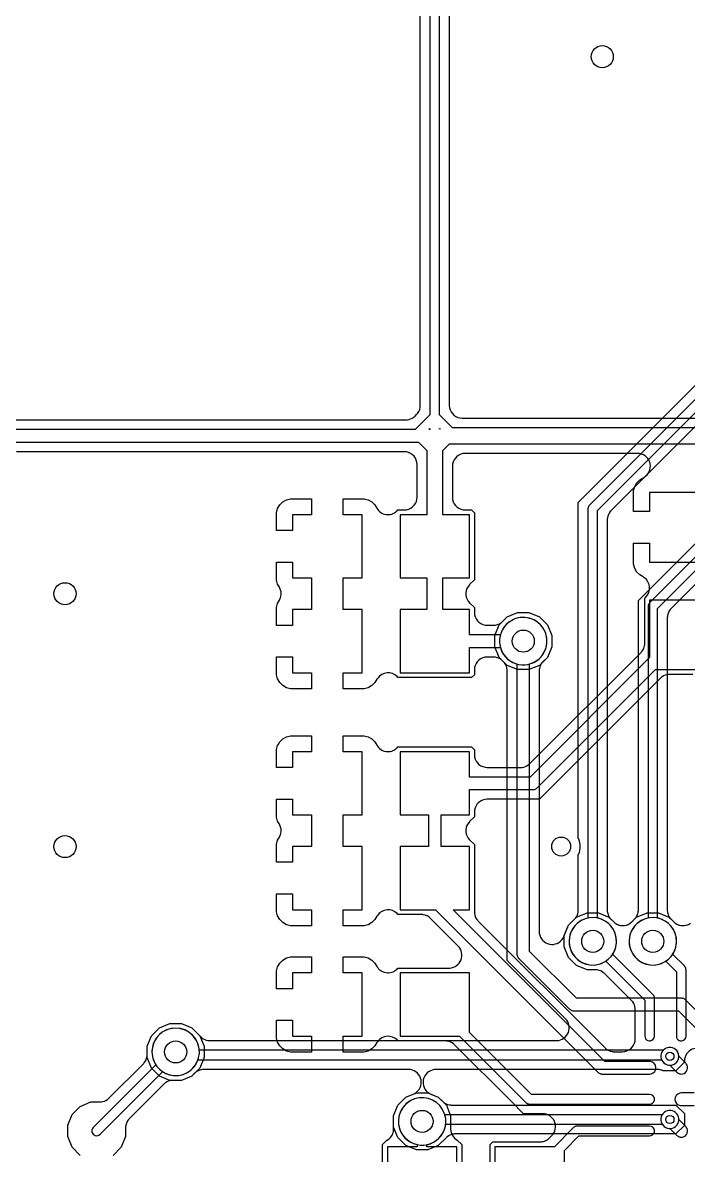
# Model space of a CAD drawing. Header units: millimetres. Extents: x 0 to 70, y 0 to 70.
# Drawn here: x 23.83 to 34.36, y 39.11 to 57.04 of the extents above; entities that cross this region are included whole.
import ezdxf

# ---------------------------------------------------------------- set-up
doc = ezdxf.new("R2010")
doc.units = ezdxf.units.MM

msp = doc.modelspace()

# ---------------------------------------------------------------- linework, layer by layer
at = {"layer": '16_copper'}
for points in [[(32.923, 42.131, 0.817366), (32.926, 42.868), (32.926, 49.318), (37.054, 53.446), (37.059, 53.453), (37.064, 53.459, 0.087651), (37.074, 53.484), (37.075, 53.491), (37.076, 53.5), (37.076, 54.632), (37.121, 54.644, 1), (36.879, 55.356), (36.834, 55.337, 0.713592), (36.924, 54.632), (36.924, 53.532), (32.796, 49.404), (32.791, 49.397), (32.786, 49.391, 0.087651), (32.776, 49.366), (32.775, 49.359), (32.774, 49.35), (32.774, 42.868), (32.729, 42.856, 0.876973), (32.875, 42.125)], [(33.873, 42.131, 0.817366), (33.876, 42.868), (33.876, 47.768), (39.604, 53.496), (39.609, 53.503), (39.614, 53.509, 0.087651), (39.624, 53.534), (39.625, 53.541), (39.626, 53.55), (39.626, 54.632), (39.671, 54.644, 1), (39.429, 55.356), (39.384, 55.337, 0.713592), (39.474, 54.632), (39.474, 53.582), (33.746, 47.854), (33.741, 47.847), (33.736, 47.841, 0.087651), (33.726, 47.816), (33.725, 47.809), (33.724, 47.8), (33.724, 42.868), (33.679, 42.856, 0.876973), (33.825, 42.125)], [(26.323, 40.381, 0.233167), (26.587, 40.584), (26.604, 40.624), (33.94, 40.624), (33.945, 40.613, 1), (34.195, 40.747), (34.18, 40.77, 0.414214), (33.98, 40.79), (33.967, 40.776), (26.625, 40.776), (26.619, 40.823, 1), (25.881, 40.677), (25.894, 40.629, 0.339452), (26.275, 40.375)], [(30.223, 39.281, 0.303347), (30.519, 39.577), (30.522, 39.604), (33.951, 39.604), (33.96, 39.59, 1), (34.18, 39.77), (34.16, 39.79, 0.414214), (33.96, 39.77), (33.951, 39.756), (30.51, 39.756), (30.506, 39.771, 1), (29.794, 39.529), (29.813, 39.484, 0.303346), (30.175, 39.275)]]:
    msp.add_lwpolyline(points, format="xyb", close=True, dxfattribs=at)
for points in [[(34.638, 40.754, 0.637181), (34.299, 40.612), (34.299, 40.604), (34.299, 40.585), (34.165, 40.451), (33.959, 40.451), (33.957, 40.453, 0.063872), (33.903, 40.469), (33.895, 40.469, 0.016412), (33.88, 40.471), (33.871, 40.471), (30.368, 40.471), (30.354, 40.47), (30.34, 40.47, 0.704924), (30.261, 40.095), (30.265, 40.093), (30.268, 40.091), (30.277, 40.087), (30.29, 40.08), (30.406, 40.033), (30.47, 39.968, 0.157851), (30.581, 39.911), (30.59, 39.911, 0.018059), (30.604, 39.909), (30.614, 39.909), (34.165, 39.909), (34.299, 39.775), (34.299, 39.585), (34.165, 39.451), (30.674, 39.451), (30.664, 39.451), (30.653, 39.45, 0.132341), (30.555, 39.413), (30.548, 39.407, 0.018026), (30.537, 39.398), (30.53, 39.392), (30.406, 39.267), (30.24, 39.199), (30.06, 39.199), (29.894, 39.267), (29.767, 39.394), (29.699, 39.56), (29.699, 39.74), (29.767, 39.906), (29.894, 40.033), (30.01, 40.08), (30.022, 40.087), (30.035, 40.093, 0.70493), (29.965, 40.469), (29.96, 40.469), (29.956, 40.47), (29.946, 40.47), (29.932, 40.471), (26.694, 40.471), (26.684, 40.471), (26.673, 40.47, 0.132342), (26.575, 40.433), (26.568, 40.427, 0.018024), (26.557, 40.418), (26.55, 40.412), (26.506, 40.367), (26.34, 40.299), (26.16, 40.299), (25.994, 40.367), (25.867, 40.494), (25.799, 40.66), (25.799, 40.84), (25.867, 41.006), (25.994, 41.133), (26.16, 41.201), (26.34, 41.201), (26.506, 41.133), (26.65, 40.988), (26.658, 40.982), (26.665, 40.974, 0.132344), (26.761, 40.931), (26.77, 40.931, 0.018059), (26.784, 40.929), (26.794, 40.929), (32.274, 40.929), (32.283, 40.929, 0.651699), (32.418, 41.275), (32.238, 41.455), (31.498, 42.195), (31.498, 46.78), (31.497, 46.79), (31.497, 46.8, 0.132344), (31.459, 46.899), (31.454, 46.906, 0.018032), (31.444, 46.917), (31.438, 46.924), (31.367, 46.994), (31.299, 47.16), (31.299, 47.34), (31.367, 47.506), (31.494, 47.633), (31.66, 47.701), (31.84, 47.701), (32.006, 47.633), (32.133, 47.506), (32.201, 47.34), (32.201, 47.16), (32.133, 46.994), (32.062, 46.924, 0.157851), (32.005, 46.812), (32.004, 46.804, 0.018059), (32.003, 46.789), (32.002, 46.78), (32.002, 42.654), (32.004, 42.641), (32.004, 42.627, 0.704925), (32.379, 42.548), (32.381, 42.552), (32.383, 42.555), (32.387, 42.564), (32.393, 42.577), (32.467, 42.756), (32.562, 42.85), (32.568, 42.858), (32.575, 42.865, 0.132344), (32.619, 42.961), (32.619, 42.97, 0.018059), (32.621, 42.984), (32.621, 42.994), (32.621, 43.872), (32.628, 43.885, 0.198911), (32.628, 44.115), (32.621, 44.128), (32.621, 49.445), (36.712, 53.535)], [(37.229, 53.405), (33.138, 49.315), (33.132, 49.307), (33.129, 49.304), (33.129, 49.304), (33.125, 49.3, 0.132344), (33.081, 49.203), (33.081, 49.195, 0.018059), (33.079, 49.18), (33.079, 49.171), (33.079, 42.994), (33.079, 42.984), (33.08, 42.973, 0.087942), (33.099, 42.905), (33.103, 42.899), (33.106, 42.892, 0.021834), (33.117, 42.875), (33.123, 42.868, 0.0162), (33.132, 42.857), (33.138, 42.85), (33.181, 42.807, 0.319282), (33.414, 42.768), (33.428, 42.776), (33.443, 42.785, 0.0018), (33.444, 42.786), (33.469, 42.807), (33.512, 42.85, 0.157846), (33.569, 42.961), (33.569, 42.97, 0.018059), (33.571, 42.984), (33.571, 42.994), (33.571, 47.895), (39.262, 53.585)], [(39.779, 53.455), (34.088, 47.765), (34.082, 47.757), (34.075, 47.75, 0.132344), (34.031, 47.653), (34.031, 47.645, 0.018059), (34.029, 47.63), (34.029, 47.621), (34.029, 42.994), (34.029, 42.984), (34.03, 42.973, 0.087942), (34.049, 42.905), (34.053, 42.899), (34.056, 42.892, 0.021834), (34.067, 42.875), (34.073, 42.868, 0.0162), (34.082, 42.857), (34.088, 42.85), (34.131, 42.807, 0.319282), (34.364, 42.768)], [(35.07, 40.821), (34.321, 41.571), (34.315, 41.575), (34.31, 41.58, 0.125734), (34.264, 41.599), (34.256, 41.6), (34.253, 41.6), (34.252, 41.6), (34.25, 41.6), (32.591, 41.6), (31.85, 42.341), (31.85, 46.889), (31.871, 46.894, 1), (31.629, 47.606), (31.584, 47.587, 0.668176), (31.629, 46.894), (31.65, 46.889), (31.65, 42.3), (31.651, 42.293), (31.651, 42.286, 0.125733), (31.67, 42.24), (31.676, 42.233), (31.677, 42.232), (31.678, 42.231), (31.679, 42.229), (32.479, 41.429), (32.485, 41.425), (32.49, 41.42, 0.125734), (32.536, 41.401), (32.544, 41.4), (32.547, 41.4), (32.548, 41.4), (32.55, 41.4), (34.209, 41.4), (34.929, 40.68)]]:
    msp.add_lwpolyline(points, format="xyb", dxfattribs=at)
at = {"layer": '1_copper'}
for points in [[(30.274, 63.35), (30.274, 50.832), (30.042, 50.6), (23.54, 50.6)], [(39.5, 50.627), (30.631, 50.627), (30.426, 50.832), (30.426, 63.318)]]:
    msp.add_lwpolyline(points, dxfattribs=at)
for points in [[(23.723, 50.752), (29.895, 50.752), (29.905, 50.753), (29.915, 50.753, 0.121822), (30.014, 50.791), (30.02, 50.796, 0.017339), (30.032, 50.806), (30.039, 50.812), (30.062, 50.835, 0.157846), (30.119, 50.947), (30.119, 50.955, 0.018059), (30.121, 50.97), (30.121, 50.979), (30.121, 63.445)], [(30.579, 63.171), (30.579, 50.983), (30.579, 50.982), (30.579, 50.981, 0.366019), (30.75, 50.782), (30.782, 50.779), (39.616, 50.779)], [(23.583, 50.4), (30.092, 50.4), (30.223, 50.269), (30.223, 49.25), (29.8, 49.25), (29.8, 48.25), (30.223, 48.25), (30.223, 47.75), (29.8, 47.75), (29.8, 46.75), (30.9, 46.75), (30.9, 47.15), (31.389, 47.15), (31.394, 47.129, 1), (32.106, 47.371), (32.087, 47.416, 0.668176), (31.394, 47.371), (31.389, 47.35), (30.9, 47.35), (30.9, 47.75), (30.477, 47.75), (30.477, 48.25), (30.9, 48.25), (30.9, 49.25), (30.477, 49.25), (30.477, 50.269), (30.581, 50.373), (39.447, 50.373)], [(34.75, 49.6), (33.75, 49.6), (33.75, 49.3), (33.496, 49.3), (33.496, 49.633), (33.513, 49.698), (33.547, 49.756), (33.594, 49.803), (33.66, 49.841, 0.705954), (33.591, 50.218), (33.559, 50.221), (30.833, 50.221), (30.832, 50.221), (30.831, 50.221, 0.366019), (30.632, 50.05), (30.629, 50.017), (30.629, 49.529), (30.629, 49.529), (30.629, 49.528, 0.366019), (30.8, 49.329), (30.833, 49.326), (30.932, 49.326), (30.976, 49.282), (30.976, 48.218), (30.901, 48.144), (30.901, 48.143), (30.9, 48.143, 0.366016), (30.88, 47.881), (30.901, 47.856), (30.976, 47.782), (30.976, 47.706, 0.368322), (31.147, 47.505), (31.179, 47.502), (31.28, 47.502, 0.157844), (31.399, 47.541), (31.406, 47.546, 0.018024), (31.417, 47.556), (31.424, 47.562), (31.494, 47.633), (31.66, 47.701), (31.84, 47.701), (32.006, 47.633), (32.133, 47.506), (32.201, 47.34), (32.201, 47.16), (32.133, 46.994), (32.006, 46.867), (31.84, 46.799), (31.66, 46.799), (31.494, 46.867), (31.424, 46.938, 0.157846), (31.312, 46.995), (31.304, 46.996, 0.018059), (31.289, 46.997), (31.28, 46.998), (31.179, 46.998, 0.368322), (30.979, 46.827), (30.976, 46.794), (30.976, 46.718), (30.932, 46.674), (29.768, 46.674), (29.753, 46.689, 0.457918), (29.447, 46.666), (29.442, 46.66), (29.439, 46.654), (29.434, 46.647), (29.403, 46.594), (29.356, 46.547), (29.298, 46.513), (29.233, 46.496), (28.9, 46.496), (28.9, 46.75), (29.2, 46.75), (29.2, 47.75), (28.9, 47.75), (28.9, 48.25), (29.2, 48.25), (29.2, 49.25), (28.9, 49.25), (28.9, 49.504), (29.233, 49.504), (29.298, 49.487), (29.356, 49.453), (29.403, 49.406), (29.434, 49.353, 0.479974), (29.747, 49.306), (29.753, 49.311), (29.768, 49.326), (29.867, 49.326, 0.368322), (30.068, 49.497), (30.071, 49.529), (30.071, 50.044), (30.071, 50.045), (30.071, 50.046, 0.366019), (29.9, 50.245), (29.867, 50.248), (23.734, 50.248)], [(31.224, 38.218), (31.224, 39.282), (31.268, 39.326), (32.019, 39.326), (32.029, 39.327), (32.039, 39.327, 0.075367), (32.098, 39.343), (32.107, 39.346), (32.114, 39.35), (32.121, 39.354, 0.022254), (32.138, 39.365), (32.144, 39.37, 0.016455), (32.155, 39.38), (32.162, 39.386), (32.201, 39.425, 0.668194), (32.058, 39.771), (31.755, 39.771), (31.562, 39.965), (31.562, 39.965), (30.662, 40.864), (30.655, 40.871), (30.647, 40.878, 0.132344), (30.551, 40.921), (30.543, 40.922, 0.018059), (30.528, 40.923), (30.519, 40.924), (29.768, 40.924), (29.753, 40.939, 0.457918), (29.447, 40.916), (29.442, 40.91), (29.439, 40.904), (29.434, 40.897), (29.403, 40.844), (29.356, 40.797), (29.298, 40.763), (29.233, 40.746), (28.9, 40.746), (28.9, 41), (29.2, 41), (29.2, 42), (28.9, 42), (28.9, 42.254), (29.233, 42.254), (29.298, 42.237), (29.356, 42.203), (29.403, 42.156), (29.434, 42.103, 0.479961), (29.747, 42.056), (29.753, 42.061), (29.768, 42.076), (30.576, 42.076), (30.586, 42.077, 0.651699), (30.72, 42.423), (30.305, 42.838), (30.279, 42.864, 0.157846), (30.167, 42.921), (30.159, 42.922, 0.018059), (30.144, 42.923), (30.135, 42.924), (29.768, 42.924), (29.753, 42.939, 0.457948), (29.447, 42.916), (29.442, 42.91), (29.439, 42.904), (29.434, 42.897), (29.403, 42.844), (29.356, 42.797), (29.298, 42.763), (29.233, 42.746), (28.9, 42.746), (28.9, 43), (29.2, 43), (29.2, 44), (28.9, 44), (28.9, 44.5), (29.2, 44.5), (29.2, 45.5), (28.9, 45.5), (28.9, 45.754), (29.233, 45.754), (29.298, 45.737), (29.356, 45.703), (29.403, 45.656), (29.434, 45.603, 0.479961), (29.747, 45.556), (29.753, 45.561), (29.768, 45.576), (30.932, 45.576), (30.976, 45.532), (30.976, 45.456, 0.368322), (31.147, 45.255), (31.179, 45.252), (31.711, 45.252), (31.721, 45.253), (31.732, 45.253, 0.132342), (31.83, 45.291), (31.837, 45.296, 0.018024), (31.848, 45.306), (31.855, 45.312), (33.614, 47.071), (33.621, 47.079), (33.628, 47.086, 0.132344), (33.671, 47.183), (33.672, 47.191, 0.018059), (33.673, 47.206), (33.674, 47.215), (33.674, 47.932), (33.689, 47.947, 0.457948), (33.666, 48.253), (33.66, 48.258), (33.654, 48.261), (33.647, 48.266), (33.594, 48.297), (33.547, 48.344), (33.513, 48.402), (33.496, 48.467), (33.496, 48.8), (33.75, 48.8), (33.75, 48.5), (34.75, 48.5)], [(34.75, 47.9), (33.75, 47.9), (33.75, 46.991), (31.859, 45.1), (30.9, 45.1), (30.9, 45.5), (29.8, 45.5), (29.8, 44.5), (30.25, 44.5), (30.25, 44), (29.8, 44), (29.8, 43), (30.359, 43), (32.929, 40.429), (32.935, 40.425), (32.94, 40.42, 0.125734), (32.986, 40.401), (32.995, 40.4), (32.997, 40.4), (32.998, 40.4), (33, 40.4), (33.5, 40.4), (33.75, 40.4), (33.775, 40.403, 0.822759), (33.764, 40.599), (33.75, 40.6), (33.5, 40.6), (33.041, 40.6), (30.641, 43), (30.9, 43), (30.9, 44), (30.45, 44), (30.45, 44.5), (30.9, 44.5), (30.9, 44.9), (31.9, 44.9), (31.907, 44.901), (31.914, 44.901, 0.125733), (31.96, 44.92), (31.967, 44.926), (31.968, 44.927), (31.969, 44.928), (31.971, 44.929), (33.841, 46.8), (34.659, 46.8)], [(34.435, 46.724), (34.065, 46.724), (34.055, 46.723), (34.045, 46.723, 0.132342), (33.946, 46.685), (33.939, 46.68, 0.018024), (33.928, 46.67), (33.921, 46.664), (32.005, 44.748), (31.179, 44.748), (31.179, 44.748), (31.178, 44.748, 0.366019), (30.979, 44.577), (30.976, 44.544), (30.976, 44.468), (30.901, 44.394), (30.901, 44.393), (30.9, 44.393, 0.366016), (30.88, 44.131), (30.901, 44.106), (30.976, 44.032), (30.976, 42.965), (30.977, 42.955), (30.977, 42.945, 0.132342), (31.015, 42.846), (31.02, 42.839, 0.018024), (31.03, 42.828), (31.036, 42.821), (33.045, 40.812), (33.053, 40.805), (33.06, 40.798, 0.132344), (33.157, 40.755), (33.165, 40.754, 0.018059), (33.18, 40.753), (33.189, 40.752), (33.311, 40.752), (33.312, 40.752), (33.318, 40.752, 0.368453), (33.519, 40.923), (33.521, 40.956), (33.521, 41.421), (33.521, 41.431), (33.52, 41.441, 0.132342), (33.483, 41.54), (33.477, 41.547, 0.018024), (33.468, 41.558), (33.462, 41.565), (33.037, 41.989), (33.03, 41.996), (33.022, 42.003, 0.132344), (32.926, 42.046), (32.918, 42.047, 0.018059), (32.903, 42.048), (32.894, 42.049), (32.76, 42.049), (32.594, 42.117), (32.467, 42.244), (32.399, 42.41), (32.399, 42.59), (32.467, 42.756), (32.594, 42.883), (32.76, 42.951), (32.94, 42.951), (33.106, 42.883), (33.181, 42.807), (33.182, 42.806), (33.182, 42.806, 0.366016), (33.444, 42.786), (33.469, 42.807), (33.544, 42.883), (33.71, 42.951), (33.89, 42.951), (34.056, 42.883), (34.131, 42.807), (34.132, 42.806), (34.132, 42.806, 0.366016), (34.394, 42.786)], [(24.741, 39.112), (24.612, 39.241), (24.543, 39.409), (24.543, 39.591), (24.612, 39.759), (24.741, 39.888), (24.909, 39.957), (25.05, 39.957), (25.06, 39.958), (25.07, 39.958, 0.132342), (25.169, 39.996), (25.175, 40.001, 0.018024), (25.186, 40.011), (25.193, 40.017), (25.739, 40.563), (25.746, 40.57), (25.753, 40.578, 0.132344), (25.796, 40.674), (25.797, 40.682, 0.018059), (25.798, 40.697), (25.799, 40.706), (25.799, 40.84), (25.867, 41.006), (25.994, 41.133), (26.16, 41.201), (26.34, 41.201), (26.506, 41.133), (26.633, 41.006), (26.701, 40.84), (26.701, 40.66), (26.633, 40.494), (26.506, 40.367), (26.34, 40.299), (26.206, 40.299), (26.196, 40.298), (26.186, 40.298, 0.132342), (26.087, 40.26), (26.081, 40.255, 0.018024), (26.07, 40.245), (26.063, 40.239), (25.517, 39.693), (25.51, 39.686), (25.503, 39.678, 0.132344), (25.46, 39.582), (25.459, 39.574, 0.018059), (25.458, 39.559), (25.457, 39.55), (25.457, 39.409), (25.388, 39.241), (25.259, 39.112)], [(34.454, 40.1), (34.25, 40.1), (34.225, 40.097, 0.821892), (34.236, 39.901), (34.25, 39.9), (34.454, 39.9)]]:
    msp.add_lwpolyline(points, format="xyb", dxfattribs=at)
for points in [[(30.258, 50.6), (30.274, 50.616), (30.274, 50.602), (30.273, 50.601), (30.272, 50.6)], [(30.426, 50.616), (30.434, 50.608), (30.426, 50.603)], [(27.846, 49), (27.846, 49.283), (27.863, 49.348), (27.897, 49.406), (27.944, 49.453), (28.002, 49.487), (28.067, 49.504), (28.4, 49.504), (28.4, 49.25), (28.1, 49.25), (28.1, 49)], [(28.067, 46.496), (28.002, 46.513), (27.944, 46.547), (27.897, 46.594), (27.863, 46.652), (27.846, 46.717), (27.846, 47), (28.1, 47), (28.1, 46.75), (28.4, 46.75), (28.4, 46.496)], [(28.067, 42.746), (28.002, 42.763), (27.944, 42.797), (27.897, 42.844), (27.863, 42.902), (27.846, 42.967), (27.846, 43.25), (28.1, 43.25), (28.1, 43), (28.4, 43), (28.4, 42.746)], [(27.846, 41.75), (27.846, 42.033), (27.863, 42.098), (27.897, 42.156), (27.944, 42.203), (28.002, 42.237), (28.067, 42.254), (28.4, 42.254), (28.4, 42), (28.1, 42), (28.1, 41.75)], [(28.067, 40.746), (28.002, 40.763), (27.944, 40.797), (27.897, 40.844), (27.863, 40.902), (27.846, 40.967), (27.846, 41.25), (28.1, 41.25), (28.1, 41), (28.4, 41), (28.4, 40.746)]]:
    msp.add_lwpolyline(points, close=True, dxfattribs=at)
for points in [[(27.846, 47.5), (27.846, 47.783), (27.863, 47.848), (27.892, 47.898, 0.225735), (27.906, 48.072), (27.892, 48.102), (27.863, 48.152), (27.846, 48.217), (27.846, 48.5), (28.1, 48.5), (28.1, 48.25), (28.4, 48.25), (28.4, 47.75), (28.1, 47.75), (28.1, 47.5)], [(27.846, 45.25), (27.846, 45.533), (27.863, 45.598), (27.876, 45.619, 0.000038), (27.876, 45.619), (27.897, 45.656), (27.944, 45.703), (28.002, 45.737), (28.067, 45.754), (28.4, 45.754), (28.4, 45.5), (28.1, 45.5), (28.1, 45.25)], [(27.846, 43.75), (27.846, 44.033), (27.863, 44.098), (27.892, 44.148, 0.225738), (27.906, 44.322), (27.892, 44.352), (27.863, 44.402), (27.846, 44.467), (27.846, 44.75), (28.1, 44.75), (28.1, 44.5), (28.4, 44.5), (28.4, 44), (28.1, 44), (28.1, 43.75)], [(33.761, 40.925, 0.371202), (33.826, 41), (33.826, 41.6), (33.825, 41.608), (33.824, 41.617, 0.087654), (33.814, 41.641), (33.809, 41.647), (33.804, 41.654), (33.164, 42.294), (33.187, 42.334, 1), (32.513, 42.666), (32.494, 42.621, 0.713595), (33.056, 42.186), (33.674, 41.568), (33.674, 41), (33.677, 40.978, 0.294754), (33.74, 40.925)], [(34.261, 40.925, 0.371202), (34.326, 41), (34.326, 42.05), (34.325, 42.058), (34.324, 42.067, 0.087654), (34.314, 42.091), (34.309, 42.097), (34.304, 42.104), (34.114, 42.294), (34.137, 42.334, 1), (33.463, 42.666), (33.444, 42.621, 0.713595), (34.006, 42.186), (34.174, 42.018), (34.174, 41), (34.177, 40.978, 0.294754), (34.24, 40.925)], [(33.772, 39.927, 0.866051), (33.75, 40.076), (31.882, 40.076), (30.9, 41.058), (30.9, 42), (29.8, 42), (29.8, 41), (30.742, 41), (31.796, 39.946), (31.803, 39.941), (31.809, 39.936, 0.087651), (31.834, 39.926), (31.841, 39.925), (31.85, 39.924), (33.75, 39.924)], [(25.017, 39.426, 0.14139), (25.054, 39.446), (26.044, 40.436), (26.084, 40.413, 1), (26.416, 41.087), (26.371, 41.106, 0.713595), (25.936, 40.544), (24.946, 39.554), (24.933, 39.536, 0.548413), (24.995, 39.424)], [(34.271, 40.402, 0.546726), (34.33, 40.56), (34.321, 40.571), (34.211, 40.68), (34.211, 40.694, 1), (33.929, 40.666), (33.934, 40.639, 0.303347), (34.056, 40.539), (34.07, 40.539), (34.179, 40.429), (34.199, 40.414, 0.125733), (34.247, 40.4)], [(29.568, 38.174), (29.524, 38.218), (29.524, 39.282), (29.594, 39.352), (29.598, 39.354, 0.225014), (29.696, 39.497), (29.699, 39.529), (29.699, 39.74), (29.767, 39.906), (29.894, 40.033), (30.06, 40.101), (30.24, 40.101), (30.406, 40.033), (30.533, 39.906), (30.601, 39.74), (30.601, 39.529), (30.601, 39.529), (30.601, 39.528, 0.256856), (30.705, 39.352), (30.706, 39.352), (30.776, 39.282), (30.776, 38.218), (30.732, 38.174)], [(30.7, 39.25), (30.226, 39.25), (30.226, 39.282), (30.271, 39.294, 1), (30.029, 40.006), (29.984, 39.987, 0.713592), (30.074, 39.282), (30.074, 39.25), (29.6, 39.25), (29.6, 38.25), (30.7, 38.25)], [(34.271, 39.402, 0.546726), (34.33, 39.56), (34.321, 39.571), (34.211, 39.68), (34.211, 39.694, 1), (33.929, 39.666), (33.934, 39.639, 0.303347), (34.056, 39.539), (34.07, 39.539), (34.179, 39.429), (34.199, 39.414, 0.125733), (34.247, 39.4)], [(32.4, 39.192), (32.632, 39.424), (33.75, 39.424), (33.772, 39.427, 0.866051), (33.75, 39.576), (32.6, 39.576), (32.592, 39.575), (32.583, 39.574, 0.087654), (32.559, 39.564), (32.553, 39.559), (32.546, 39.554), (32.242, 39.25), (31.3, 39.25), (31.3, 38.25), (32.4, 38.25)]]:
    msp.add_lwpolyline(points, format="xyb", close=True, dxfattribs=at)
at = {"layer": 'drills_via_1_16'}
for centre, radius in [((33, 56.5), 0.175), ((24.5, 48), 0.175), ((31.75, 47.25), 0.175), ((24.5, 44), 0.175), ((32.35, 44), 0.15), ((32.85, 42.5), 0.175), ((33.8, 42.5), 0.175), ((26.25, 40.75), 0.175), ((34.07, 40.68), 0.065), ((30.15, 39.65), 0.175), ((34.07, 39.68), 0.065)]:
    msp.add_circle(centre, radius, dxfattribs=at)

doc.saveas('drawing.dxf')
